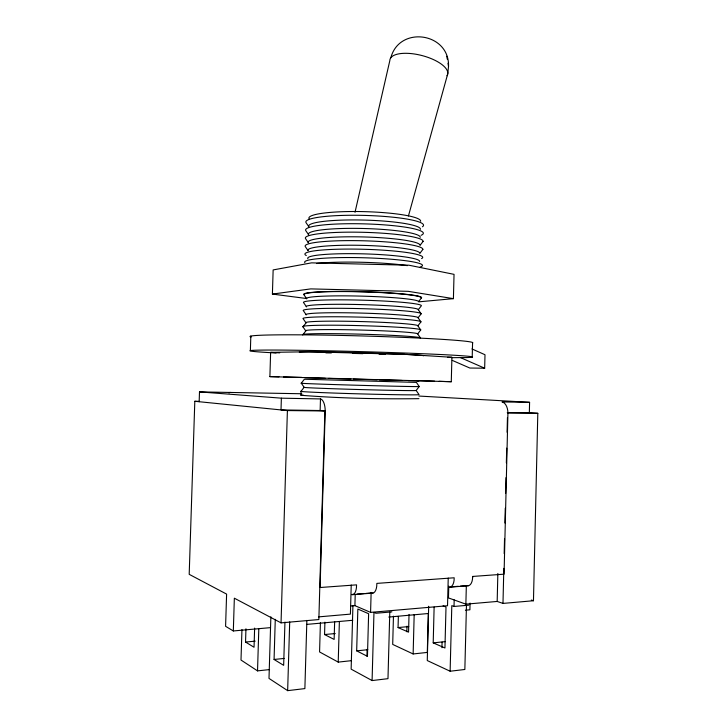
<?xml version="1.0" encoding="UTF-8"?>
<svg xmlns="http://www.w3.org/2000/svg" width="727" height="727" viewBox="0 0 727 727"><rect width="100%" height="100%" fill="white"/><g stroke="black" fill="none" stroke-linecap="round" stroke-linejoin="round"><path stroke-width="1.09" d="M472.605 577.838L472.614 576.447L504.065 574.166L507.928 413.009A11.268 6.516 90 0 0 502.003 401.949L529.583 402.313L529.347 412.718L507.264 412.591M452.285 360.392L469.833 368.035L484.664 368.207L485 354.74L471.95 348.933M528.793 412.672L537.807 413.309L533.464 600.738L502.984 603.41L497.177 601.447L497.859 573.449M502.984 603.41L503.829 568.378M504.174 553.638L504.529 538.889M504.911 523.013L505.265 508.264M505.619 493.515L506.001 477.639M506.356 462.89L506.71 448.141M507.092 432.265L507.446 417.516M428.321 613.288L427.303 652.419L413.136 653.955L414.181 614.551M428.676 606.273L427.267 660.552L450.131 671.23L464.853 669.476L466.452 605.491M443.061 605.9L446.005 607L444.951 647.993L433.201 642.877L434.128 607.081M441.934 647.702L442.08 642.095M451.285 381.711L451.912 357.302L406.547 354.412L308.93 351.759L270.626 352.368L269.89 376.622L451.285 381.711L439.044 381.312M418.852 301.823L453.412 298.652L454.039 274.352L408.947 265.21L311.547 262.856L273.143 269.926L272.407 294.081L306.658 298.533M448.232 578.083L447.523 605.736L370.579 612.388L354.912 605.646L350.514 606.009M448.777 586.126L448.477 597.93L465.871 604.155L497.177 601.447M450.131 671.23L451.803 605.646L454.021 606.454L468.733 605.182M454.021 606.454L454.193 599.857M465.871 604.155L466.343 585.517M472.214 357.139L472.568 342.98A111.44 3.699 1.6 0 0 357.057 335.819A111.44 3.699 1.6 0 0 251.079 337.064M470.069 603.056L469.906 609.799L465.398 610.207M472.614 576.447L472.486 579.192A10.078 5.371 84.6 0 1 466.907 585.617L460.427 586.116M352.922 605.673L351.141 669.149L372.088 680.563L387.982 678.664L389.781 612.134M354.912 605.646L355.221 594.413M356.675 650.856L357.848 609.044L368.625 613.724L367.453 656.327L356.675 650.856L367.798 649.702M366.935 656.145L367.117 649.402M370.579 612.388L371.133 592.432M372.088 680.563L373.969 612.379L376.004 613.252L391.889 611.87M393.461 616.16L392.698 644.413L413.136 653.955M409.028 614.442L408.565 632.145L398.06 627.574L398.36 616.378M406.847 631.763L406.993 626.156M418.916 398.65C379.648 399.196 340.027 398.314 300.951 395.27L301.069 391.244L304.122 387.291A56.161 0.654 1.6 0 0 357.775 389.499A56.161 0.654 1.6 0 0 416.171 390.472L419.234 386.51L416.38 382.384L304.368 379.23L301.305 383.184L304.122 387.291M306.867 620.413L304.877 688.596L287.656 690.65L268.999 678.409L270.871 616.796M281.367 398.169L320.48 398.932L320.144 410.528L281.013 409.919L281.367 398.169L199.489 391.898L199.171 401.722M319.262 410.446L324.896 410.973L318.853 619.549L281.04 622.866L234.348 598.194L233.322 630.963L270.499 627.637M320.416 622.612L319.571 651.946L338.219 662.106L351.268 660.689M334.647 621.576L334.138 639.424L324.551 634.553L324.914 622.158M338.219 662.106L339.373 621.54M351.223 585.035L350.405 614.124L318.526 616.887M250.379 350.514L250.824 336.083M241.946 629.555L241 660.043L257.531 670.885L269.572 669.576M254.632 628.101L254.041 647.257L245.544 642.059L245.953 628.782M257.531 670.885L258.803 629.046M284.948 622.103L283.657 665.332L274.07 659.48L275.279 619.34M281.04 622.866L287.401 410.564L194.809 401.286L189.193 574.339L226.606 594.104L225.588 626.301L233.322 630.963M287.656 690.65L289.7 621.912M447.986 63.24L448.523 66.457L447.741 73.818L408.438 215.974M355.012 212.293L389.826 60.641A29.771 11.796 14.4 0 1 422.196 55.606A29.771 11.796 14.4 0 1 447.014 75.744M390.844 57.724C399.441 25.191 449.74 32.66 448.523 66.457M305.794 330.949L302.977 326.85L306.031 322.915A56.061 2.654 1.6 0 1 359.683 321.525A56.061 2.654 1.6 0 1 417.88 325.841L420.733 329.958L417.671 333.911A56.079 2.245 1.6 0 0 359.447 330.013A56.079 2.245 1.6 0 0 305.794 330.949L302.741 334.893A59.041 2.145 1.6 0 1 359.211 334.129A59.041 2.145 1.6 0 1 420.515 338.019L417.671 333.911M418.307 309.72L421.369 305.767A58.987 3.88 1.6 0 0 360.165 300.115A58.987 3.88 1.6 0 0 303.686 302.768L306.503 306.858A56.043 3.481 1.6 0 1 360.156 304.568A56.043 3.481 1.6 0 1 418.307 309.72L421.16 313.828L418.098 317.781A56.052 3.062 1.6 0 0 359.92 313.046A56.052 3.062 1.6 0 0 306.267 314.882L303.45 310.792A59.005 3.444 1.6 0 1 359.929 308.611A59.005 3.444 1.6 0 1 421.16 313.828M417.88 325.841L420.942 321.888L418.098 317.781M272.407 294.081L310.774 288.892L408.238 291.336L453.412 298.652M274.07 659.48L284.166 658.426M433.201 642.877L445.424 641.596M245.544 642.059L255.186 641.15M324.551 634.553L335.22 633.544M398.06 627.574L408.756 626.556M306.549 624.411L352.74 620.276M388.791 617.059L428.221 613.524M353.695 594.341L351.459 594.513A10.669 4.744 86.3 0 0 356.43 587.779L356.566 584.862L320.089 587.516L325.196 411A12.332 5.325 -89.2 0 0 320.48 398.932M357.057 594.077L363.782 593.559M366.026 593.386L371.633 592.959A10.569 4.862 86 0 0 376.722 586.28L376.859 583.39L454.184 577.783L454.057 580.555A10.169 5.28 84.9 0 1 448.559 587.034M450.722 586.871L458.274 586.289M352.777 594.65L372.987 593.087M450.04 587.152L468.406 585.735M300.951 395.27L303.214 395.152M451.667 357.675L466.77 357.557A111.485 2.263 1.6 0 0 339.7 351.068A111.485 2.263 1.6 0 0 276.069 352.968M447.459 357.32L451.912 357.302M287.401 410.564L324.896 410.973M507.555 412.981L537.807 413.309M194.809 401.286L199.234 401.349M199.489 391.898L301.778 393.761M269.89 376.622L278.977 376.84M283.521 376.959L301.687 377.395M408.138 380.594L419.034 380.803L416.853 380.703M377.14 379.794L353.295 379.13M379.285 379.848L401.722 380.439M351.023 379.067L328.604 378.413M325.323 378.322L305.195 377.676M416.771 380.594L434.582 381.166M270.626 352.368L279.704 352.868M418.925 396.051L529.583 402.313M531.328 600.057L533.464 600.738M460.573 357.648L484.664 368.207M416.171 390.472L419.025 394.597A59.132 0.9 1.6 0 1 357.53 393.807A59.132 0.9 1.6 0 1 301.069 391.244M306.031 322.915L303.214 318.817A59.014 3.008 1.6 0 1 359.683 317.117A59.014 3.008 1.6 0 1 420.942 321.888M446.787 56.243L447.278 59.178M229.023 393.025A9.569 3.444 -88.7 0 1 230.377 392.407M299.279 352.104A62.613 1.263 1.6 0 1 341.954 352.304A62.613 1.263 1.6 0 1 405.275 354.385M406.457 354.44A62.613 1.263 1.6 0 1 423.587 355.812M304.268 294.88A58.633 4.28 1.6 0 1 360.41 291.791A58.633 4.28 1.6 0 1 421.233 297.834M325.86 352.868A58.723 1.145 1.6 0 1 331.358 352.949M352.804 353.404A58.723 1.145 1.6 0 1 362.864 353.676M379.067 354.185A58.723 1.145 1.6 0 1 385.546 354.412M304.877 262.692A58.923 6.034 1.6 0 1 369.007 257.931A58.923 6.034 1.6 0 1 420.197 267.018M302.977 326.85A59.032 2.581 1.6 0 1 359.447 325.623A59.032 2.581 1.6 0 1 420.733 329.958M306.303 255.55A58.914 6.461 1.6 0 1 362.891 249.252A58.914 6.461 1.6 0 1 421.587 258.585M307.921 258.757A55.97 5.934 1.6 0 1 361.583 253.805A55.97 5.934 1.6 0 1 419.588 261.438M420.442 229.323A55.915 7.57 1.6 0 0 362.528 220.036A55.915 7.57 1.6 0 0 308.866 226.76L306.058 222.698A58.86 8.188 1.6 0 1 367.662 215.51A58.86 8.188 1.6 0 1 422.423 226.769M421.042 235.33A58.878 7.752 1.6 0 0 369.952 224.061A58.878 7.752 1.6 0 0 305.822 230.695L308.63 234.757A55.924 7.161 1.6 0 1 362.291 228.469A55.924 7.161 1.6 0 1 420.224 237.347M316.472 263.519A55.979 5.525 1.6 0 1 407.393 265.646M419.234 386.51A59.123 0.463 1.6 0 1 357.775 385.265A59.123 0.463 1.6 0 1 301.305 383.184M309.102 218.772A55.906 7.979 1.6 0 1 362.773 211.602A55.906 7.979 1.6 0 1 420.651 221.308M423.069 241.437L420.015 245.381A55.943 6.752 1.6 0 0 362.055 236.911A55.943 6.752 1.6 0 0 308.393 242.754L305.585 238.683A58.887 7.325 1.6 0 1 362.073 232.276A58.887 7.325 1.6 0 1 423.069 241.437M422.86 249.461L419.806 253.405A55.952 6.343 1.6 0 0 361.819 245.353A55.952 6.343 1.6 0 0 308.157 250.751L305.349 246.68A58.896 6.897 1.6 0 1 361.828 240.746A58.896 6.897 1.6 0 1 422.86 249.461M421.578 297.716L418.525 301.669A56.024 3.889 1.6 0 0 360.392 296.098A56.024 3.889 1.6 0 0 306.739 298.833L303.931 294.744A58.978 4.307 1.6 0 1 360.401 291.627A58.978 4.307 1.6 0 1 421.578 297.716"/></g></svg>
